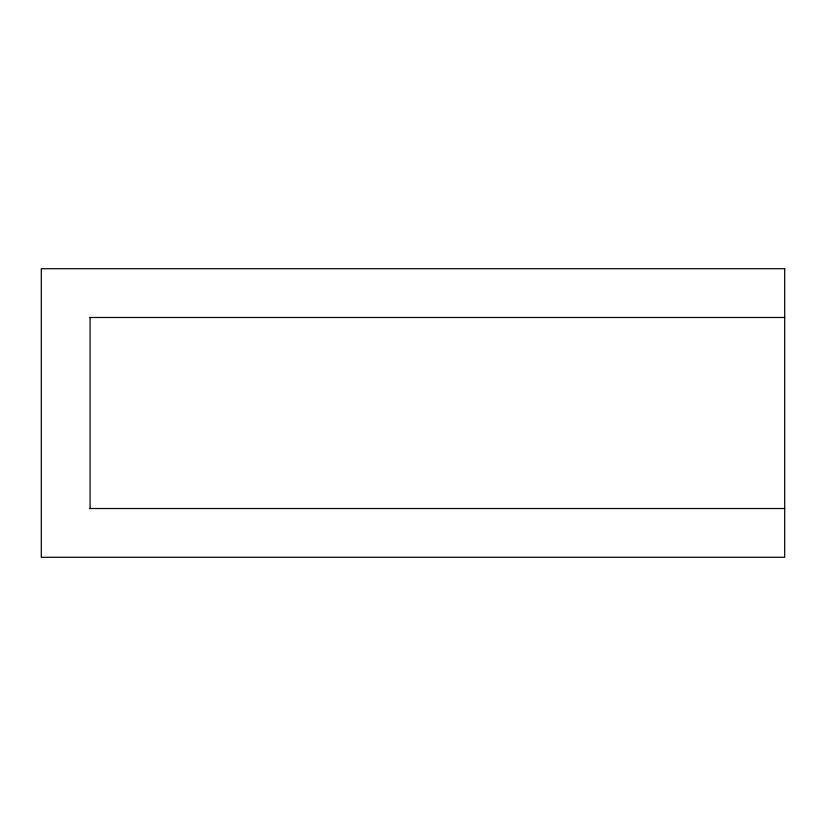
<?xml version="1.0" encoding="UTF-8"?>
<svg xmlns="http://www.w3.org/2000/svg" width="826" height="826" viewBox="0 0 826 826"><rect width="100%" height="100%" fill="white"/><g stroke="black" fill="none" stroke-linecap="round" stroke-linejoin="round"><path stroke-width="1.24" d="M89.786 317.494L784.7 317.494M89.786 508.506L784.7 508.506M90.075 317.494L90.075 508.506M784.7 268.708L41.3 268.708L41.3 557.292L784.7 557.292L784.7 268.708"/></g></svg>
